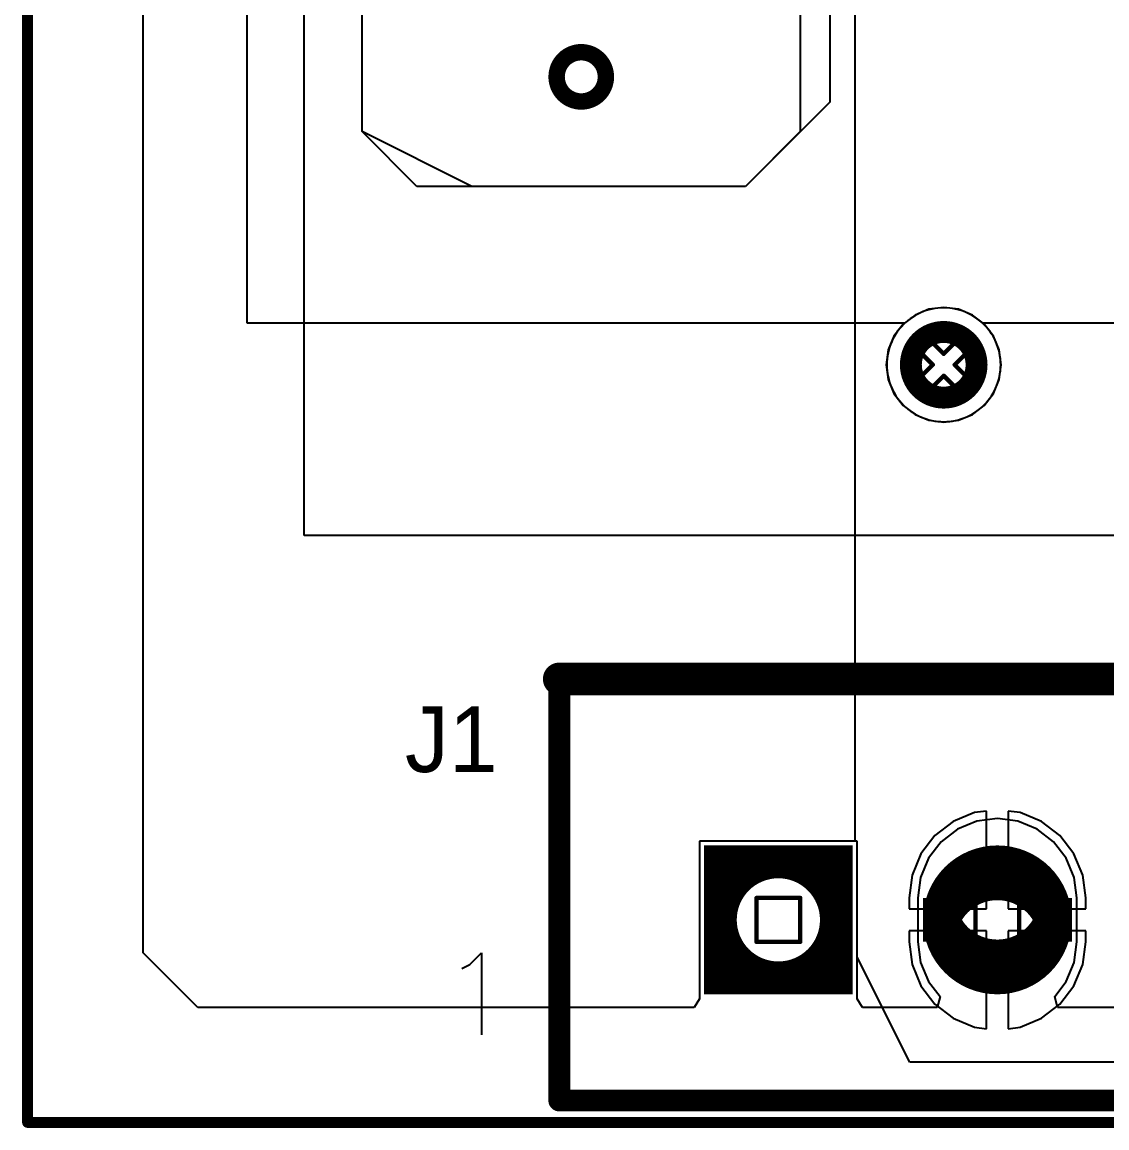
# Model space of a CAD drawing. Header units: millimetres. Extents: x 3.64 to 5.36, y 2.99 to 4.38.
# Drawn here: x 3.645 to 4.14, y 2.995 to 3.5 of the extents above; entities that cross this region are included whole.
import ezdxf

# ---------------------------------------------------------------- set-up
doc = ezdxf.new("R2010")
doc.units = ezdxf.units.MM
doc.header["$MEASUREMENT"] = 0
for name, color, linetype in [('BottomLayer', 5, 'Continuous'), ('BottomSolder', 6, 'Continuous'), ('DrillDrawing', 1, 'Continuous'), ('KeepOutLayer', 6, 'Continuous'), ('Mechanical2', 216, 'Continuous'), ('MidLayer1', 16, 'Continuous'), ('MidLayer2', 76, 'Continuous'), ('MultiLayer', 9, 'Continuous'), ('TopLayer', 1, 'Continuous'), ('TopOverlay', 2, 'Continuous'), ('TopSolder', 216, 'Continuous')]:
    doc.layers.add(name, color=color, linetype=linetype)

msp = doc.modelspace()

# ---------------------------------------------------------------- linework, layer by layer
at = {"layer": 'BottomLayer'}
for p, q in [((3.7475, 3.3625), (3.7475, 4.2915)), ((4.05871, 3.36883), (4.05239, 3.36621)), ((4.0655, 3.36972), (4.05871, 3.36883)), ((4.07229, 3.36883), (4.0655, 3.36972)), ((4.07861, 3.36621), (4.07229, 3.36883)), ((4.05239, 3.36621), (4.04755, 3.3625)), ((4.08345, 3.3625), (4.07861, 3.36621)), ((4.04755, 3.3625), (3.7475, 3.3625)), ((4.46369, 3.3625), (4.08345, 3.3625))]:
    msp.add_line(p, q, dxfattribs=at)
for points, const_width in [([(3.88875, 3.475, 1), (3.91125, 3.475, 1)], 0.0075), ([(4.0505, 3.3435, 1), (4.0805, 3.3435, 1)], 0.01), ([(3.9655, 3.09, 1), (4.0145, 3.09, 1)], 0.011), ([(4.0655, 3.09, 1), (4.1145, 3.09, 1)], 0.011)]:
    msp.add_lwpolyline(points, format="xyb", close=True, dxfattribs=dict(at, const_width=const_width))
at = {"layer": 'BottomLayer', "const_width": 0.011}
for points in [[(3.9655, 3.06), (3.9655, 3.12)], [(4.0145, 3.06), (4.0145, 3.12)], [(3.96, 3.1145), (4.02, 3.1145)], [(4.0655, 3.08), (4.0655, 3.1)], [(4.1145, 3.08), (4.1145, 3.1)], [(3.96, 3.0655), (4.02, 3.0655)]]:
    msp.add_lwpolyline(points, dxfattribs=at)
for points in [[(4.1145, 3.08, 1), (4.0655, 3.08)], [(4.0655, 3.1, 1), (4.1145, 3.1)]]:
    msp.add_lwpolyline(points, format="xyb", dxfattribs=at)
at = {"layer": 'BottomSolder'}
for points, const_width in [([(4.0505, 3.3435, 1), (4.0805, 3.3435, 1)], 0.01), ([(3.9635, 3.09, 1), (4.0165, 3.09, 1)], 0.015), ([(4.0635, 3.09, 1), (4.1165, 3.09, 1)], 0.015)]:
    msp.add_lwpolyline(points, format="xyb", close=True, dxfattribs=dict(at, const_width=const_width))
at = {"layer": 'BottomSolder', "const_width": 0.015}
for points in [[(3.9635, 3.056), (3.9635, 3.124)], [(4.0165, 3.056), (4.0165, 3.124)], [(3.956, 3.1165), (4.024, 3.1165)], [(4.0635, 3.08), (4.0635, 3.1)], [(4.1165, 3.08), (4.1165, 3.1)], [(3.956, 3.0635), (4.024, 3.0635)]]:
    msp.add_lwpolyline(points, dxfattribs=at)
for points in [[(4.1165, 3.08, 1), (4.0635, 3.08)], [(4.0635, 3.1, 1), (4.1165, 3.1)]]:
    msp.add_lwpolyline(points, format="xyb", dxfattribs=at)
at = {"layer": 'DrillDrawing'}
for points, const_width in [([(3.6472, 4.3775), (3.6472, 2.9975)], 0.005), ([(4.0555, 3.3485), (4.0555, 3.3535)], 0.002), ([(4.0555, 3.3535), (4.0605, 3.3535)], 0.002), ([(4.0605, 3.3535), (4.0655, 3.3485)], 0.002), ([(4.0655, 3.3485), (4.0705, 3.3535)], 0.002), ([(4.0705, 3.3535), (4.0755, 3.3535)], 0.002), ([(4.0755, 3.3485), (4.0755, 3.3535)], 0.002), ([(4.0555, 3.3485), (4.0605, 3.3435)], 0.002), ([(4.0705, 3.3435), (4.0755, 3.3485)], 0.002), ([(4.0555, 3.3385), (4.0605, 3.3435)], 0.002), ([(4.0705, 3.3435), (4.0755, 3.3385)], 0.002), ([(4.0555, 3.3335), (4.0555, 3.3385)], 0.002), ([(4.0605, 3.3335), (4.0655, 3.3385)], 0.002), ([(4.0655, 3.3385), (4.0705, 3.3335)], 0.002), ([(4.0755, 3.3335), (4.0755, 3.3385)], 0.002), ([(4.0555, 3.3335), (4.0605, 3.3335)], 0.002), ([(4.0705, 3.3335), (4.0755, 3.3335)], 0.002), ([(3.98, 3.1), (4, 3.1)], 0.002), ([(3.98, 3.08), (3.98, 3.1)], 0.002), ([(4, 3.08), (4, 3.1)], 0.002), ([(4.08, 3.1), (4.1, 3.1)], 0.002), ([(4.08, 3.08), (4.08, 3.1)], 0.002), ([(4.1, 3.08), (4.1, 3.1)], 0.002), ([(3.98, 3.08), (4, 3.08)], 0.002), ([(4.08, 3.08), (4.1, 3.08)], 0.002), ([(3.6472, 2.9975), (5.3525, 2.9975)], 0.005)]:
    msp.add_lwpolyline(points, dxfattribs=dict(at, const_width=const_width))
for points, const_width in [([(3.91, 3.475, 1), (3.89, 3.475, 1)], 0.002), ([(3.8895, 3.475, 1), (3.8905, 3.475, 1)], 0.001), ([(3.9095, 3.475, 1), (3.9105, 3.475, 1)], 0.001), ([(4.055, 3.3535, 1), (4.056, 3.3535, 1)], 0.001), ([(4.055, 3.3535, 1), (4.056, 3.3535, 1)], 0.001), ([(4.06, 3.3535, 1), (4.061, 3.3535, 1)], 0.001), ([(4.06, 3.3535, 1), (4.061, 3.3535, 1)], 0.001), ([(4.07, 3.3535, 1), (4.071, 3.3535, 1)], 0.001), ([(4.07, 3.3535, 1), (4.071, 3.3535, 1)], 0.001), ([(4.075, 3.3535, 1), (4.076, 3.3535, 1)], 0.001), ([(4.075, 3.3535, 1), (4.076, 3.3535, 1)], 0.001), ([(4.055, 3.3485, 1), (4.056, 3.3485, 1)], 0.001), ([(4.055, 3.3485, 1), (4.056, 3.3485, 1)], 0.001), ([(4.065, 3.3485, 1), (4.066, 3.3485, 1)], 0.001), ([(4.065, 3.3485, 1), (4.066, 3.3485, 1)], 0.001), ([(4.075, 3.3485, 1), (4.076, 3.3485, 1)], 0.001), ([(4.075, 3.3485, 1), (4.076, 3.3485, 1)], 0.001), ([(4.06, 3.3435, 1), (4.061, 3.3435, 1)], 0.001), ([(4.06, 3.3435, 1), (4.061, 3.3435, 1)], 0.001), ([(4.07, 3.3435, 1), (4.071, 3.3435, 1)], 0.001), ([(4.07, 3.3435, 1), (4.071, 3.3435, 1)], 0.001), ([(4.055, 3.3385, 1), (4.056, 3.3385, 1)], 0.001), ([(4.055, 3.3385, 1), (4.056, 3.3385, 1)], 0.001), ([(4.065, 3.3385, 1), (4.066, 3.3385, 1)], 0.001), ([(4.065, 3.3385, 1), (4.066, 3.3385, 1)], 0.001), ([(4.075, 3.3385, 1), (4.076, 3.3385, 1)], 0.001), ([(4.075, 3.3385, 1), (4.076, 3.3385, 1)], 0.001), ([(4.055, 3.3335, 1), (4.056, 3.3335, 1)], 0.001), ([(4.055, 3.3335, 1), (4.056, 3.3335, 1)], 0.001), ([(4.06, 3.3335, 1), (4.061, 3.3335, 1)], 0.001), ([(4.06, 3.3335, 1), (4.061, 3.3335, 1)], 0.001), ([(4.07, 3.3335, 1), (4.071, 3.3335, 1)], 0.001), ([(4.07, 3.3335, 1), (4.071, 3.3335, 1)], 0.001), ([(4.075, 3.3335, 1), (4.076, 3.3335, 1)], 0.001), ([(4.075, 3.3335, 1), (4.076, 3.3335, 1)], 0.001), ([(3.9795, 3.1, 1), (3.9805, 3.1, 1)], 0.001), ([(3.9795, 3.1, 1), (3.9805, 3.1, 1)], 0.001), ([(3.9995, 3.1, 1), (4.0005, 3.1, 1)], 0.001), ([(3.9995, 3.1, 1), (4.0005, 3.1, 1)], 0.001), ([(4.0795, 3.1, 1), (4.0805, 3.1, 1)], 0.001), ([(4.0795, 3.1, 1), (4.0805, 3.1, 1)], 0.001), ([(4.0995, 3.1, 1), (4.1005, 3.1, 1)], 0.001), ([(4.0995, 3.1, 1), (4.1005, 3.1, 1)], 0.001), ([(3.9795, 3.08, 1), (3.9805, 3.08, 1)], 0.001), ([(3.9795, 3.08, 1), (3.9805, 3.08, 1)], 0.001), ([(3.9995, 3.08, 1), (4.0005, 3.08, 1)], 0.001), ([(3.9995, 3.08, 1), (4.0005, 3.08, 1)], 0.001), ([(4.0795, 3.08, 1), (4.0805, 3.08, 1)], 0.001), ([(4.0795, 3.08, 1), (4.0805, 3.08, 1)], 0.001), ([(4.0995, 3.08, 1), (4.1005, 3.08, 1)], 0.001), ([(4.0995, 3.08, 1), (4.1005, 3.08, 1)], 0.001), ([(3.64595, 2.9975, 1), (3.64845, 2.9975, 1)], 0.0025), ([(3.64595, 2.9975, 1), (3.64845, 2.9975, 1)], 0.0025)]:
    msp.add_lwpolyline(points, format="xyb", close=True, dxfattribs=dict(at, const_width=const_width))
at = {"layer": 'KeepOutLayer', "const_width": 0.002}
for points in [[(3.6476, 2.9975), (3.6476, 4.3775)], [(3.6476, 2.9975), (5.3525, 2.9975)]]:
    msp.add_lwpolyline(points, dxfattribs=at)
at = {"layer": 'KeepOutLayer', "const_width": 0.001}
msp.add_lwpolyline([(3.6471, 2.9975, 1), (3.6481, 2.9975, 1)], format="xyb", close=True, dxfattribs=at)
msp.add_lwpolyline([(3.6471, 2.9975, 1), (3.6481, 2.9975, 1)], format="xyb", close=True, dxfattribs=at)
at = {"layer": 'Mechanical2', "const_width": 0.001}
for points in [[(3.6475, 2.9975), (3.6475, 4.3775)], [(3.6475, 2.9975), (5.3525, 2.9975)]]:
    msp.add_lwpolyline(points, dxfattribs=at)
at = {"layer": 'Mechanical2', "const_width": 0.0005}
msp.add_lwpolyline([(3.64725, 2.9975, 1), (3.64775, 2.9975, 1)], format="xyb", close=True, dxfattribs=at)
msp.add_lwpolyline([(3.64725, 2.9975, 1), (3.64775, 2.9975, 1)], format="xyb", close=True, dxfattribs=at)
at = {"layer": 'MidLayer1'}
for p, q in [((3.7, 3.075), (3.7, 4.3)), ((4.05871, 3.36883), (4.05239, 3.36621)), ((4.0655, 3.36972), (4.05871, 3.36883)), ((4.07229, 3.36883), (4.0655, 3.36972)), ((4.07861, 3.36621), (4.07229, 3.36883)), ((4.05239, 3.36621), (4.04696, 3.36204)), ((4.08404, 3.36204), (4.07861, 3.36621)), ((4.04696, 3.36204), (4.04279, 3.35661)), ((4.08821, 3.35661), (4.08404, 3.36204)), ((4.04279, 3.35661), (4.04017, 3.35029)), ((4.09083, 3.35029), (4.08821, 3.35661)), ((4.04017, 3.35029), (4.03928, 3.3435)), ((4.09172, 3.3435), (4.09083, 3.35029)), ((4.03928, 3.3435), (4.04017, 3.33671)), ((4.09083, 3.33671), (4.09172, 3.3435)), ((4.04017, 3.33671), (4.04279, 3.33039)), ((4.08821, 3.33039), (4.09083, 3.33671)), ((4.04279, 3.33039), (4.04696, 3.32496)), ((4.08404, 3.32496), (4.08821, 3.33039)), ((4.04696, 3.32496), (4.05239, 3.32079)), ((4.07861, 3.32079), (4.08404, 3.32496)), ((4.05239, 3.32079), (4.05871, 3.31817)), ((4.05871, 3.31817), (4.0655, 3.31728)), ((4.0655, 3.31728), (4.07229, 3.31817)), ((4.07229, 3.31817), (4.07861, 3.32079)), ((4.09, 3.13631), (4.0806, 3.13507)), ((4.0994, 3.13507), (4.09, 3.13631)), ((4.07184, 3.13145), (4.06432, 3.12568)), ((4.0806, 3.13507), (4.07184, 3.13145)), ((4.10816, 3.13145), (4.0994, 3.13507)), ((4.11568, 3.12568), (4.10816, 3.13145)), ((4.026, 3.126), (3.954, 3.126)), ((3.954, 3.126), (3.954, 3.055)), ((4.026, 3.055), (4.026, 3.126)), ((4.06432, 3.12568), (4.05855, 3.11816)), ((4.12145, 3.11816), (4.11568, 3.12568)), ((4.05855, 3.11816), (4.05493, 3.1094)), ((4.12507, 3.1094), (4.12145, 3.11816)), ((4.05493, 3.1094), (4.05369, 3.1)), ((4.12631, 3.1), (4.12507, 3.1094)), ((4.05369, 3.1), (4.05369, 3.08)), ((4.12631, 3.08), (4.12631, 3.1)), ((4.05369, 3.08), (4.05493, 3.0706)), ((4.12507, 3.0706), (4.12631, 3.08)), ((3.725, 3.05), (3.7, 3.075)), ((4.05493, 3.0706), (4.05855, 3.06184)), ((4.12145, 3.06184), (4.12507, 3.0706)), ((4.05855, 3.06184), (4.06381, 3.055)), ((4.11619, 3.055), (4.12145, 3.06184)), ((3.954, 3.054), (3.95159, 3.05)), ((3.954, 3.055), (3.954, 3.054)), ((4.026, 3.054), (4.026, 3.055)), ((4.02841, 3.05), (4.026, 3.054)), ((4.06381, 3.055), (4.06258, 3.05)), ((4.11742, 3.05), (4.11619, 3.055)), ((3.95159, 3.05), (3.725, 3.05)), ((4.06258, 3.05), (4.02841, 3.05)), ((4.16258, 3.05), (4.11742, 3.05))]:
    msp.add_line(p, q, dxfattribs=at)
for points, const_width in [([(3.88875, 3.475, 1), (3.91125, 3.475, 1)], 0.0075), ([(4.0505, 3.3435, 1), (4.0805, 3.3435, 1)], 0.01), ([(3.9655, 3.09, 1), (4.0145, 3.09, 1)], 0.011), ([(4.0655, 3.09, 1), (4.1145, 3.09, 1)], 0.011)]:
    msp.add_lwpolyline(points, format="xyb", close=True, dxfattribs=dict(at, const_width=const_width))
at = {"layer": 'MidLayer1', "const_width": 0.011}
for points in [[(3.9655, 3.06), (3.9655, 3.12)], [(4.0145, 3.06), (4.0145, 3.12)], [(3.96, 3.1145), (4.02, 3.1145)], [(4.0655, 3.08), (4.0655, 3.1)], [(4.1145, 3.08), (4.1145, 3.1)], [(3.96, 3.0655), (4.02, 3.0655)]]:
    msp.add_lwpolyline(points, dxfattribs=at)
for points in [[(4.1145, 3.08, 1), (4.0655, 3.08)], [(4.0655, 3.1, 1), (4.1145, 3.1)]]:
    msp.add_lwpolyline(points, format="xyb", dxfattribs=at)
at = {"layer": 'MidLayer2'}
for p, q in [((3.7735, 3.2655), (3.7735, 3.8995)), ((4.05877, 3.36862), (4.05746, 3.36824)), ((4.06009, 3.36894), (4.05877, 3.36862)), ((4.06143, 3.36919), (4.06009, 3.36894)), ((4.06278, 3.36937), (4.06143, 3.36919)), ((4.06414, 3.36947), (4.06278, 3.36937)), ((4.0655, 3.36951), (4.06414, 3.36947)), ((4.06686, 3.36947), (4.0655, 3.36951)), ((4.06822, 3.36937), (4.06686, 3.36947)), ((4.06957, 3.36919), (4.06822, 3.36937)), ((4.07091, 3.36894), (4.06957, 3.36919)), ((4.07223, 3.36862), (4.07091, 3.36894)), ((4.07354, 3.36824), (4.07223, 3.36862)), ((4.04913, 3.36371), (4.0481, 3.36283)), ((4.05021, 3.36454), (4.04913, 3.36371)), ((4.05133, 3.36531), (4.05021, 3.36454)), ((4.0525, 3.36602), (4.05133, 3.36531)), ((4.05369, 3.36667), (4.0525, 3.36602)), ((4.05492, 3.36726), (4.05369, 3.36667)), ((4.05618, 3.36778), (4.05492, 3.36726)), ((4.05746, 3.36824), (4.05618, 3.36778)), ((4.07482, 3.36778), (4.07354, 3.36824)), ((4.07608, 3.36726), (4.07482, 3.36778)), ((4.07731, 3.36667), (4.07608, 3.36726)), ((4.0785, 3.36602), (4.07731, 3.36667)), ((4.07967, 3.36531), (4.0785, 3.36602)), ((4.08079, 3.36454), (4.07967, 3.36531)), ((4.08187, 3.36371), (4.08079, 3.36454)), ((4.0829, 3.36283), (4.08187, 3.36371)), ((4.04446, 3.35879), (4.04369, 3.35767)), ((4.04529, 3.35987), (4.04446, 3.35879)), ((4.04617, 3.3609), (4.04529, 3.35987)), ((4.04711, 3.36189), (4.04617, 3.3609)), ((4.0481, 3.36283), (4.04711, 3.36189)), ((4.08389, 3.36189), (4.0829, 3.36283)), ((4.08483, 3.3609), (4.08389, 3.36189)), ((4.08571, 3.35987), (4.08483, 3.3609)), ((4.08654, 3.35879), (4.08571, 3.35987)), ((4.08731, 3.35767), (4.08654, 3.35879)), ((4.04174, 3.35408), (4.04122, 3.35282)), ((4.04233, 3.35531), (4.04174, 3.35408)), ((4.04298, 3.3565), (4.04233, 3.35531)), ((4.04369, 3.35767), (4.04298, 3.3565)), ((4.08802, 3.3565), (4.08731, 3.35767)), ((4.08867, 3.35531), (4.08802, 3.3565)), ((4.08926, 3.35408), (4.08867, 3.35531)), ((4.08978, 3.35282), (4.08926, 3.35408)), ((4.04006, 3.34891), (4.03981, 3.34757)), ((4.04038, 3.35023), (4.04006, 3.34891)), ((4.04076, 3.35154), (4.04038, 3.35023)), ((4.04122, 3.35282), (4.04076, 3.35154)), ((4.09024, 3.35154), (4.08978, 3.35282)), ((4.09062, 3.35023), (4.09024, 3.35154)), ((4.09094, 3.34891), (4.09062, 3.35023)), ((4.09119, 3.34757), (4.09094, 3.34891)), ((4.03953, 3.34486), (4.03949, 3.3435)), ((4.03949, 3.3435), (4.03953, 3.34214)), ((4.03963, 3.34622), (4.03953, 3.34486)), ((4.03981, 3.34757), (4.03963, 3.34622)), ((4.09137, 3.34622), (4.09119, 3.34757)), ((4.09147, 3.34486), (4.09137, 3.34622)), ((4.09151, 3.3435), (4.09147, 3.34486)), ((4.09147, 3.34214), (4.09151, 3.3435)), ((4.03953, 3.34214), (4.03963, 3.34078)), ((4.03963, 3.34078), (4.03981, 3.33943)), ((4.03981, 3.33943), (4.04006, 3.33809)), ((4.04006, 3.33809), (4.04038, 3.33677)), ((4.09062, 3.33677), (4.09094, 3.33809)), ((4.09094, 3.33809), (4.09119, 3.33943)), ((4.09119, 3.33943), (4.09137, 3.34078)), ((4.09137, 3.34078), (4.09147, 3.34214)), ((4.04038, 3.33677), (4.04076, 3.33546)), ((4.04076, 3.33546), (4.04122, 3.33418)), ((4.04122, 3.33418), (4.04174, 3.33292)), ((4.08926, 3.33292), (4.08978, 3.33418)), ((4.08978, 3.33418), (4.09024, 3.33546)), ((4.09024, 3.33546), (4.09062, 3.33677)), ((4.04174, 3.33292), (4.04233, 3.33169)), ((4.04233, 3.33169), (4.04298, 3.3305)), ((4.04298, 3.3305), (4.04369, 3.32933)), ((4.04369, 3.32933), (4.04446, 3.32821)), ((4.04446, 3.32821), (4.04529, 3.32713)), ((4.08571, 3.32713), (4.08654, 3.32821)), ((4.08654, 3.32821), (4.08731, 3.32933)), ((4.08731, 3.32933), (4.08802, 3.3305)), ((4.08802, 3.3305), (4.08867, 3.33169)), ((4.08867, 3.33169), (4.08926, 3.33292)), ((4.04529, 3.32713), (4.04617, 3.3261)), ((4.04617, 3.3261), (4.04711, 3.32511)), ((4.04711, 3.32511), (4.0481, 3.32417)), ((4.0481, 3.32417), (4.04913, 3.32329)), ((4.04913, 3.32329), (4.05021, 3.32246)), ((4.08079, 3.32246), (4.08187, 3.32329)), ((4.08187, 3.32329), (4.0829, 3.32417)), ((4.0829, 3.32417), (4.08389, 3.32511)), ((4.08389, 3.32511), (4.08483, 3.3261)), ((4.08483, 3.3261), (4.08571, 3.32713)), ((4.05021, 3.32246), (4.05133, 3.32169)), ((4.05133, 3.32169), (4.0525, 3.32098)), ((4.0525, 3.32098), (4.05369, 3.32033)), ((4.05369, 3.32033), (4.05492, 3.31974)), ((4.05492, 3.31974), (4.05618, 3.31922)), ((4.05618, 3.31922), (4.05746, 3.31876)), ((4.05746, 3.31876), (4.05877, 3.31838)), ((4.05877, 3.31838), (4.06009, 3.31806)), ((4.06009, 3.31806), (4.06143, 3.31781)), ((4.06957, 3.31781), (4.07091, 3.31806)), ((4.07091, 3.31806), (4.07223, 3.31838)), ((4.07223, 3.31838), (4.07354, 3.31876)), ((4.07354, 3.31876), (4.07482, 3.31922)), ((4.07482, 3.31922), (4.07608, 3.31974)), ((4.07608, 3.31974), (4.07731, 3.32033)), ((4.07731, 3.32033), (4.0785, 3.32098)), ((4.0785, 3.32098), (4.07967, 3.32169)), ((4.07967, 3.32169), (4.08079, 3.32246)), ((4.06143, 3.31781), (4.06278, 3.31763)), ((4.06278, 3.31763), (4.06414, 3.31753)), ((4.06414, 3.31753), (4.0655, 3.31749)), ((4.0655, 3.31749), (4.06686, 3.31753)), ((4.06686, 3.31753), (4.06822, 3.31763)), ((4.06822, 3.31763), (4.06957, 3.31781)), ((4.5735, 3.2655), (3.7735, 3.2655))]:
    msp.add_line(p, q, dxfattribs=at)
for points, const_width in [([(3.88875, 3.475, 1), (3.91125, 3.475, 1)], 0.0075), ([(4.0505, 3.3435, 1), (4.0805, 3.3435, 1)], 0.01), ([(3.9655, 3.09, 1), (4.0145, 3.09, 1)], 0.011), ([(4.0655, 3.09, 1), (4.1145, 3.09, 1)], 0.011)]:
    msp.add_lwpolyline(points, format="xyb", close=True, dxfattribs=dict(at, const_width=const_width))
at = {"layer": 'MidLayer2', "const_width": 0.011}
for points in [[(3.9655, 3.06), (3.9655, 3.12)], [(4.0145, 3.06), (4.0145, 3.12)], [(3.96, 3.1145), (4.02, 3.1145)], [(4.0655, 3.08), (4.0655, 3.1)], [(4.1145, 3.08), (4.1145, 3.1)], [(3.96, 3.0655), (4.02, 3.0655)]]:
    msp.add_lwpolyline(points, dxfattribs=at)
for points in [[(4.1145, 3.08, 1), (4.0655, 3.08)], [(4.0655, 3.1, 1), (4.1145, 3.1)]]:
    msp.add_lwpolyline(points, format="xyb", dxfattribs=at)
at = {"layer": 'MultiLayer'}
for points, const_width in [([(3.88875, 3.475, 1), (3.91125, 3.475, 1)], 0.0075), ([(4.0505, 3.3435, 1), (4.0805, 3.3435, 1)], 0.01), ([(3.9655, 3.09, 1), (4.0145, 3.09, 1)], 0.011), ([(4.0655, 3.09, 1), (4.1145, 3.09, 1)], 0.011)]:
    msp.add_lwpolyline(points, format="xyb", close=True, dxfattribs=dict(at, const_width=const_width))
at = {"layer": 'MultiLayer', "const_width": 0.011}
for points in [[(3.9655, 3.06), (3.9655, 3.12)], [(4.0145, 3.06), (4.0145, 3.12)], [(3.96, 3.1145), (4.02, 3.1145)], [(4.0655, 3.08), (4.0655, 3.1)], [(4.1145, 3.08), (4.1145, 3.1)], [(3.96, 3.0655), (4.02, 3.0655)]]:
    msp.add_lwpolyline(points, dxfattribs=at)
for points in [[(4.1145, 3.08, 1), (4.0655, 3.08)], [(4.0655, 3.1, 1), (4.1145, 3.1)]]:
    msp.add_lwpolyline(points, format="xyb", dxfattribs=at)
at = {"layer": 'TopLayer'}
for p, q in [((3.8, 3.45), (3.8, 4.325)), ((3.8, 3.45), (3.8, 4.0105)), ((4.0135, 3.58175), (4.0135, 3.4635)), ((4, 3.575), (4, 3.45)), ((4.025, 3.126), (4.025, 3.55)), ((4.0135, 3.4635), (3.975, 3.425)), ((3.825, 3.425), (3.8, 3.45)), ((3.85, 3.425), (3.8, 3.45)), ((4, 3.45), (3.975, 3.425)), ((3.975, 3.425), (3.825, 3.425)), ((3.975, 3.425), (3.85, 3.425)), ((4.07956, 3.13897), (4.06983, 3.13494)), ((4.085, 3.13969), (4.07956, 3.13897)), ((4.085, 3.095), (4.085, 3.13969)), ((4.10044, 3.13897), (4.095, 3.13969)), ((4.095, 3.13969), (4.095, 3.095)), ((4.11017, 3.13494), (4.10044, 3.13897)), ((4.06983, 3.13494), (4.06147, 3.12853)), ((4.11853, 3.12853), (4.11017, 3.13494)), ((4.026, 3.126), (4.025, 3.126)), ((4.026, 3.073), (4.026, 3.126)), ((4.06147, 3.12853), (4.05506, 3.12017)), ((4.12494, 3.12017), (4.11853, 3.12853)), ((4.05506, 3.12017), (4.05103, 3.11044)), ((4.12897, 3.11044), (4.12494, 3.12017)), ((4.05103, 3.11044), (4.04965, 3.1)), ((4.13035, 3.1), (4.12897, 3.11044)), ((4.04965, 3.1), (4.04965, 3.095)), ((4.13035, 3.095), (4.13035, 3.1)), ((4.04965, 3.095), (4.085, 3.095)), ((4.095, 3.095), (4.13035, 3.095)), ((4.085, 3.085), (4.04965, 3.085)), ((4.04965, 3.085), (4.04965, 3.08)), ((4.085, 3.04031), (4.085, 3.085)), ((4.13035, 3.085), (4.095, 3.085)), ((4.095, 3.085), (4.095, 3.04031)), ((4.13035, 3.08), (4.13035, 3.085)), ((4.04965, 3.08), (4.05103, 3.06956)), ((4.12897, 3.06956), (4.13035, 3.08)), ((4.05, 3.025), (4.026, 3.073)), ((4.05103, 3.06956), (4.05506, 3.05983)), ((4.12494, 3.05983), (4.12897, 3.06956)), ((4.05506, 3.05983), (4.06147, 3.05147)), ((4.11853, 3.05147), (4.12494, 3.05983)), ((4.06147, 3.05147), (4.06983, 3.04506)), ((4.11017, 3.04506), (4.11853, 3.05147)), ((4.06983, 3.04506), (4.07956, 3.04103)), ((4.07956, 3.04103), (4.085, 3.04031)), ((4.095, 3.04031), (4.10044, 3.04103)), ((4.10044, 3.04103), (4.11017, 3.04506)), ((4.315, 3.025), (4.05, 3.025))]:
    msp.add_line(p, q, dxfattribs=at)
for points, const_width in [([(3.88875, 3.475, 1), (3.91125, 3.475, 1)], 0.0075), ([(4.0505, 3.3435, 1), (4.0805, 3.3435, 1)], 0.01), ([(3.9655, 3.09, 1), (4.0145, 3.09, 1)], 0.011), ([(4.0655, 3.09, 1), (4.1145, 3.09, 1)], 0.011)]:
    msp.add_lwpolyline(points, format="xyb", close=True, dxfattribs=dict(at, const_width=const_width))
at = {"layer": 'TopLayer', "const_width": 0.011}
for points in [[(3.9655, 3.06), (3.9655, 3.12)], [(4.0145, 3.06), (4.0145, 3.12)], [(3.96, 3.1145), (4.02, 3.1145)], [(4.0655, 3.08), (4.0655, 3.1)], [(4.1145, 3.08), (4.1145, 3.1)], [(3.96, 3.0655), (4.02, 3.0655)]]:
    msp.add_lwpolyline(points, dxfattribs=at)
for points in [[(4.1145, 3.08, 1), (4.0655, 3.08)], [(4.0655, 3.1, 1), (4.1145, 3.1)]]:
    msp.add_lwpolyline(points, format="xyb", dxfattribs=at)
at = {"layer": 'TopOverlay'}
for p, q in [((3.84907, 3.06964), (3.85443, 3.07499)), ((3.85443, 3.07499), (3.85443, 3.0375)), ((3.8455, 3.06785), (3.84907, 3.06964))]:
    msp.add_line(p, q, dxfattribs=at)
for points, const_width in [([(3.89, 3.2), (5.19, 3.2)], 0.015), ([(3.89, 3.0075), (3.89, 3.2)], 0.01), ([(3.89, 3.0075), (5.19, 3.0075)], 0.01)]:
    msp.add_lwpolyline(points, dxfattribs=dict(at, const_width=const_width))
for points, const_width in [([(3.88625, 3.2, 1), (3.89375, 3.2, 1)], 0.0075), ([(3.8875, 3.2, 1), (3.8925, 3.2, 1)], 0.005), ([(3.8875, 3.0075, 1), (3.8925, 3.0075, 1)], 0.005), ([(3.8875, 3.0075, 1), (3.8925, 3.0075, 1)], 0.005)]:
    msp.add_lwpolyline(points, format="xyb", close=True, dxfattribs=dict(at, const_width=const_width))
at = {"layer": 'TopSolder'}
for points, const_width in [([(4.0505, 3.3435, 1), (4.0805, 3.3435, 1)], 0.01), ([(3.9635, 3.09, 1), (4.0165, 3.09, 1)], 0.015), ([(4.0635, 3.09, 1), (4.1165, 3.09, 1)], 0.015)]:
    msp.add_lwpolyline(points, format="xyb", close=True, dxfattribs=dict(at, const_width=const_width))
at = {"layer": 'TopSolder', "const_width": 0.015}
for points in [[(3.9635, 3.056), (3.9635, 3.124)], [(4.0165, 3.056), (4.0165, 3.124)], [(3.956, 3.1165), (4.024, 3.1165)], [(4.0635, 3.08), (4.0635, 3.1)], [(4.1165, 3.08), (4.1165, 3.1)], [(3.956, 3.0635), (4.024, 3.0635)]]:
    msp.add_lwpolyline(points, dxfattribs=at)
for points in [[(4.1165, 3.08, 1), (4.0635, 3.08)], [(4.0635, 3.1, 1), (4.1165, 3.1)]]:
    msp.add_lwpolyline(points, format="xyb", dxfattribs=at)

# ---------------------------------------------------------------- texts
at = {"layer": 'TopOverlay'}
msp.add_text('J1', height=0.03, dxfattribs=at).set_placement((3.8195, 3.1575))

doc.saveas('drawing.dxf')
